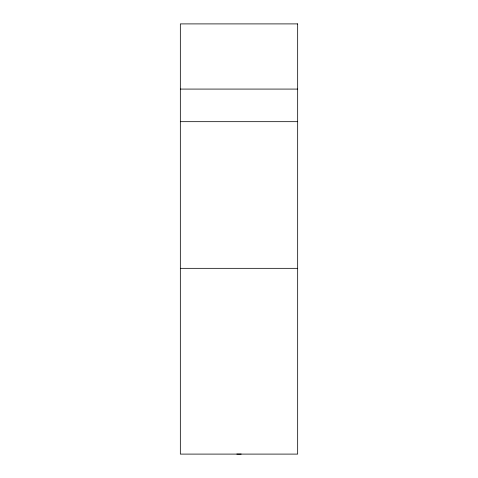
<?xml version="1.0" encoding="UTF-8"?>
<svg xmlns="http://www.w3.org/2000/svg" width="478" height="478" viewBox="0 0 478 478"><rect width="100%" height="100%" fill="white"/><g stroke="black" fill="none" stroke-linecap="round" stroke-linejoin="round"><path stroke-width="0.72" d="M180.337 89.081L297.663 89.081M180.337 121.675L297.663 121.675M180.337 268.331L297.663 268.331M241.181 454.058A58.663 58.663 0 0 1 236.819 454.058M297.663 23.9L180.337 23.9L180.337 454.1L297.663 454.1L297.663 23.9"/></g></svg>
